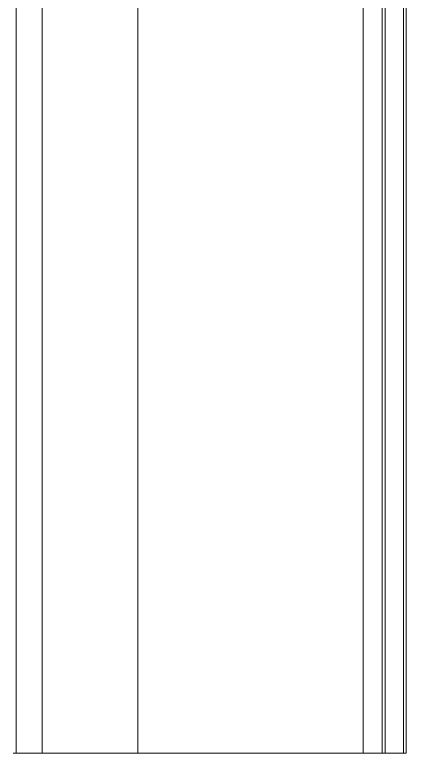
# Model space of a CAD drawing. Header units: millimetres. Extents: x -829 to 2887, y -460 to 1788.
# Drawn here: x 1964.46 to 1984.89, y 312.63 to 351.19 of the extents above; entities that cross this region are included whole.
import ezdxf

# ---------------------------------------------------------------- set-up
doc = ezdxf.new("R2010")
doc.units = ezdxf.units.MM

msp = doc.modelspace()

# ---------------------------------------------------------------- linework, layer by layer
at = {"color": 8, "linetype": 'Continuous', "lineweight": 15}
for p, q in [((1964.536, 376.53), (1964.536, 312.63)), ((1982.642, 376.53), (1982.642, 312.63)), ((1983.792, 312.63), (1983.792, 376.53)), ((1984.742, 376.53), (1984.742, 312.63))]:
    msp.add_line(p, q, dxfattribs=at)
at = {"color": 7, "linetype": 'Continuous', "lineweight": 15}
for p, q in [((1965.891, 376.53), (1965.891, 312.63)), ((1970.891, 376.53), (1970.891, 312.63)), ((1983.642, 312.63), (1983.642, 376.53)), ((1984.892, 376.53), (1984.892, 312.63)), ((1964.386, 312.63), (1964.536, 312.63)), ((1964.536, 312.63), (1965.891, 312.63)), ((1965.891, 312.63), (1970.891, 312.63)), ((1970.891, 312.63), (1982.642, 312.63)), ((1982.642, 312.63), (1983.642, 312.63)), ((1983.642, 312.63), (1983.792, 312.63)), ((1983.792, 312.63), (1984.742, 312.63)), ((1984.742, 312.63), (1984.892, 312.63))]:
    msp.add_line(p, q, dxfattribs=at)

doc.saveas('drawing.dxf')
